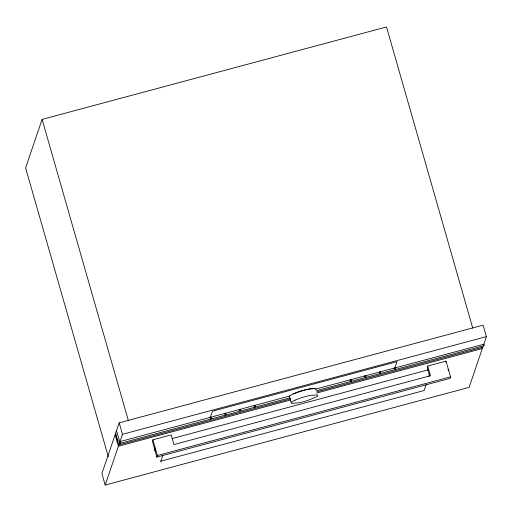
<?xml version="1.0" encoding="UTF-8"?>
<svg xmlns="http://www.w3.org/2000/svg" width="512" height="512" viewBox="0 0 512 512"><rect width="100%" height="100%" fill="white"/><g stroke="black" fill="none" stroke-linecap="round" stroke-linejoin="round"><path stroke-width="0.77" d="M225.939 414.97L225.619 413.229L225.894 414.989L239.942 411.219L239.667 409.459L239.552 410.317M240.595 411.034L240.275 409.293L240.55 411.053L254.598 407.283L254.323 405.523L254.125 406.106L254.931 405.357L255.206 407.123L254.733 405.939M365.92 377.402L365.645 375.642L365.92 377.402L379.968 373.632L379.693 371.872L379.494 372.454L380.301 371.706L380.576 373.472L380.102 372.288M380.576 373.472L394.624 369.702L394.349 367.936L394.234 368.8M472.742 328.122L386.509 26.95L42.112 119.392L25.6 167.891L108.314 456.762M117.069 441.574L117.683 441.408L115.725 434.586L115.117 434.752L101.901 473.574L105.184 485.05L469.12 387.36L482.342 348.538L481.958 347.213M290.778 398.81L118.829 444.966L115.546 433.491L119.174 422.822L483.117 325.139L486.4 336.608L482.771 347.277L316.992 391.776M117.683 441.408L118.112 440.147L117.498 440.314M105.184 485.05L118.4 446.227L115.117 434.752M118.829 444.966L122.464 434.298L119.174 422.822M152.954 439.795L155.661 449.472A5.446 0.576 75 0 0 155.066 450.752L156.858 457.082L450.022 378.394L450.554 376.832L445.997 361.139L427.738 366.042L430.502 375.699L173.978 444.557L171.213 434.893L152.954 439.795L152.422 441.363L155.206 451.085L155.123 450.739M156.858 457.082L157.389 455.514L155.661 449.472M162.867 455.149L160.806 461.197L424.115 390.522L426.138 384.582M210.355 417.325L210.63 419.085L210.061 417.402M210.362 417.318L212.448 411.2L397.043 361.651L394.758 368.352L395.232 369.536L484.192 345.658L484 344.186L315.93 388.986L315.661 389.587L316 389.056L315.546 388.589L314.221 388.403L309.363 388.922A13.382 2.074 -16 0 0 299.283 391.507L293.331 393.766L289.894 395.757L289.44 396.48L291.258 402.822M210.771 417.741L210.963 417.158L211.238 418.925L210.771 417.741L210.157 417.907M350.797 380.154L350.995 379.578L351.27 381.338L350.797 380.154L350.182 380.32L350.381 379.738L350.656 381.504L316.019 390.797M365.312 377.568L365.037 375.808L365.312 377.568L351.27 381.338M427.738 366.042L427.206 367.61L429.542 375.782M428.915 376.41L429.677 374.182M445.638 362.182L445.997 361.139M289.734 396.019L119.981 441.581L120.256 443.341L116.499 430.688M211.238 418.925L225.286 415.155L225.011 413.389L224.813 413.971L225.421 413.805M379.968 373.632L379.699 373.082M395.232 369.536L394.957 367.776M293.389 393.958L299.334 391.686A13.382 2.067 -16.1 0 1 309.408 389.082L314.304 388.557M115.546 433.491L116.154 433.325M122.464 434.298L486.4 336.608M239.469 410.035L240.077 409.875M364.838 376.384L365.453 376.224M394.15 368.518L394.758 368.352M120.256 443.341L210.63 419.085M255.206 407.123L289.843 397.824M118.4 446.227L290.349 400.07M316.563 393.037L482.342 348.538M172 438.618L428.358 369.811M157.389 455.514L450.554 376.832M254.598 407.283L254.208 406.381M225.286 415.155L225.018 414.598M160.858 461.05L161.114 461.952M42.112 119.392L128.346 420.563M448.013 369.331A5.446 0.576 75 0 1 448.826 370.784L448.826 370.784A5.446 0.576 75 0 0 448.147 369.498M295.149 400.109L293.037 401.178A14.714 2.278 -16 0 0 291.706 403.29L297.888 402.95A13.382 2.074 -16 0 0 307.968 400.365L316.032 397.043A14.714 2.278 -16 0 0 317.363 394.931L311.181 395.264A13.382 2.074 -16 0 0 301.101 397.85L295.149 400.109"/></g></svg>
